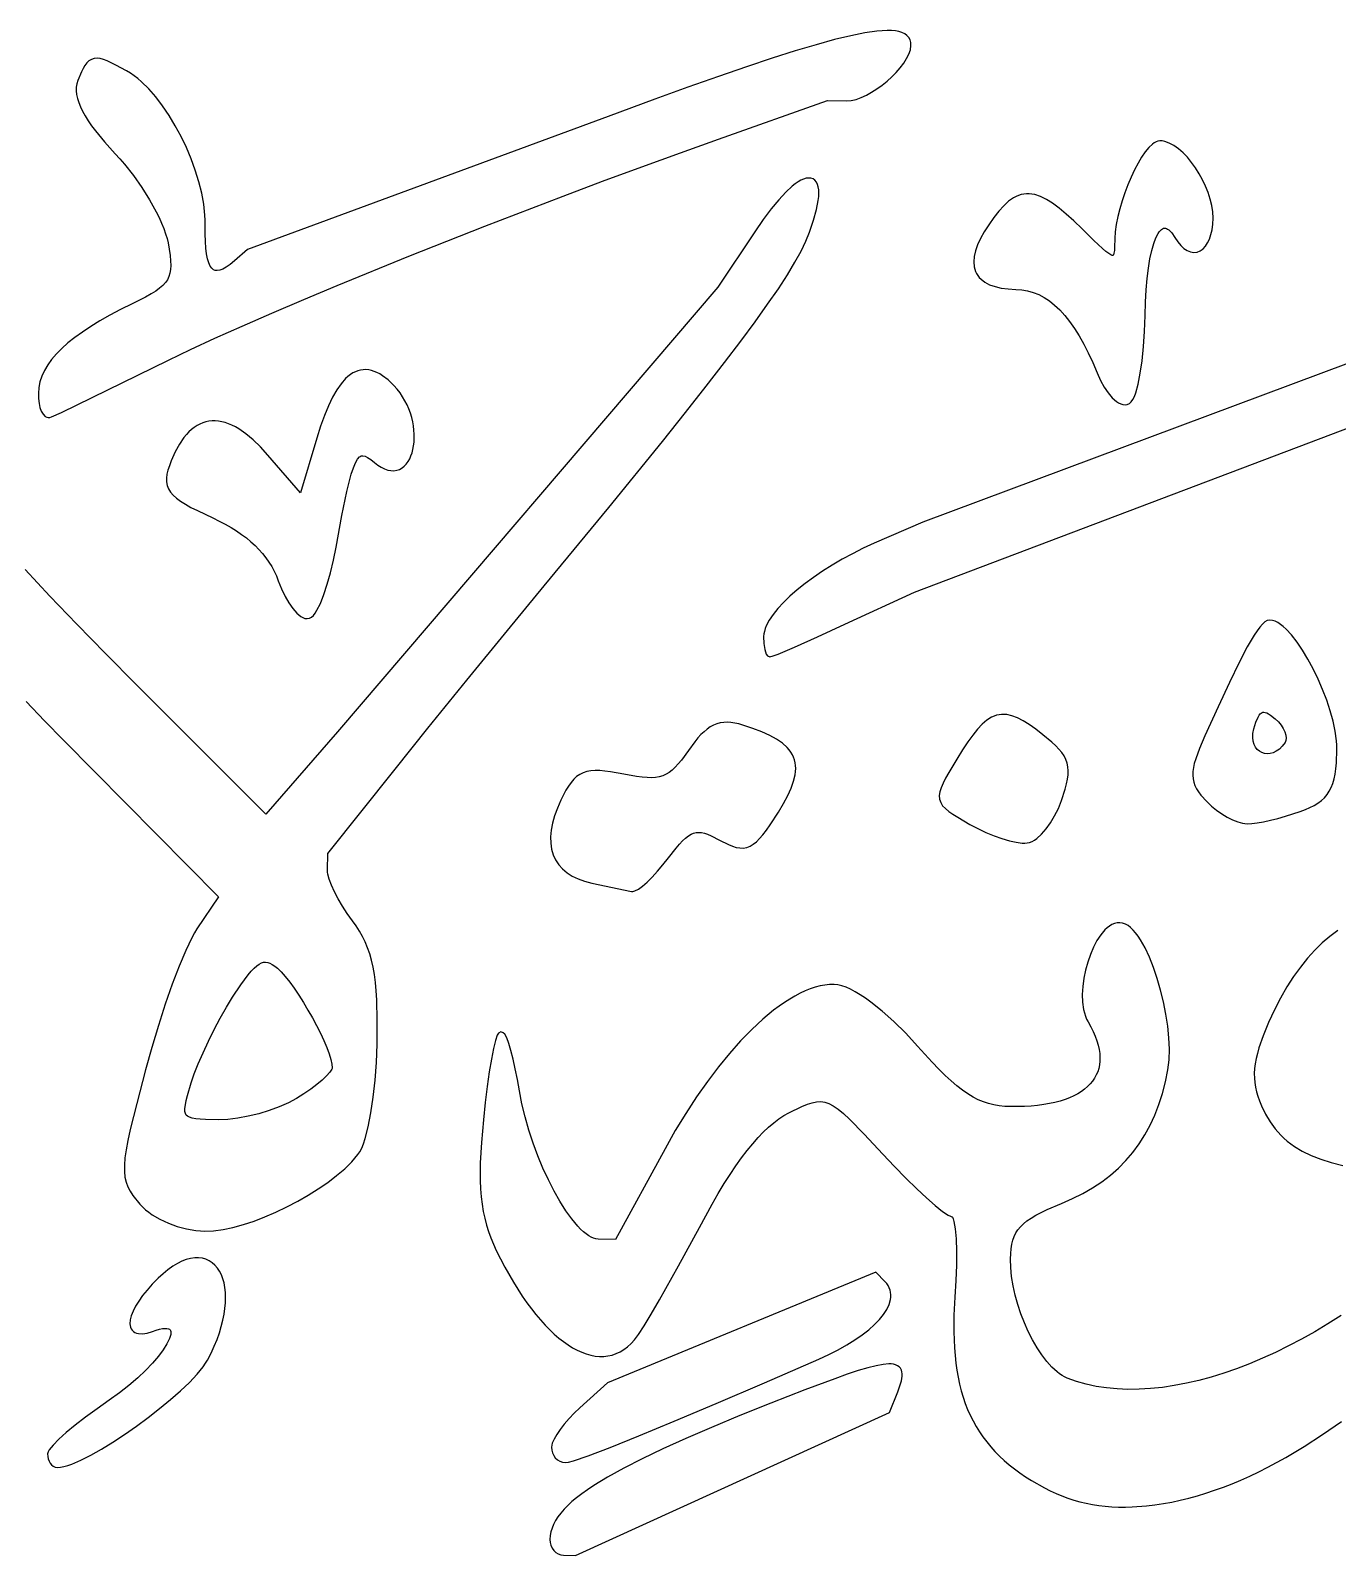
# Model space of a CAD drawing. Extents: x -592 to 638, y 287 to 852.
# Drawn here: x 250.2 to 302.5, y 493.8 to 554.7 of the extents above; entities that cross this region are included whole.
import ezdxf

# ---------------------------------------------------------------- set-up
doc = ezdxf.new("R2010")
doc.units = 0
doc.layers.add('COUCHE_1', color=18, linetype='CONTINUOUS')

msp = doc.modelspace()

# ---------------------------------------------------------------- linework, layer by layer
at = {"layer": 'COUCHE_1'}
for points in [[(285.258, 554.48), (285.168, 554.547), (285.06, 554.599), (284.936, 554.637), (284.796, 554.663), (284.64, 554.677), (284.465, 554.681), (284.273, 554.673), (284.06, 554.655), (283.579, 554.585), (283.015, 554.472), (282.365, 554.316), (281.627, 554.114), (280.798, 553.867), (279.874, 553.575), (278.853, 553.236), (277.733, 552.85), (276.509, 552.416), (275.18, 551.934), (273.314, 551.251), (258.906, 545.931), (258.382, 545.478), (258.21, 545.338), (258.055, 545.23), (257.917, 545.153), (257.796, 545.107), (257.696, 545.09), (257.615, 545.097), (257.545, 545.127), (257.48, 545.183), (257.419, 545.271), (257.363, 545.396), (257.314, 545.557), (257.276, 545.754), (257.247, 545.987), (257.228, 546.254), (257.219, 546.558), (257.22, 546.898), (257.219, 547.1), (257.208, 547.31), (257.159, 547.741), (257.077, 548.186), (256.964, 548.639), (256.823, 549.097), (256.655, 549.555), (256.464, 550.007), (256.252, 550.449), (256.022, 550.877), (255.775, 551.285), (255.514, 551.67), (255.242, 552.025), (254.96, 552.348), (254.671, 552.631), (254.524, 552.757), (254.376, 552.872), (254.227, 552.975), (254.078, 553.064), (253.644, 553.3), (253.301, 553.464), (253.154, 553.519), (253.02, 553.556), (252.896, 553.571), (252.779, 553.563), (252.67, 553.529), (252.573, 553.469), (252.488, 553.387), (252.413, 553.286), (252.342, 553.165), (252.272, 553.025), (252.126, 552.679), (252.086, 552.552), (252.065, 552.416), (252.062, 552.272), (252.079, 552.122), (252.113, 551.965), (252.165, 551.802), (252.234, 551.632), (252.32, 551.455), (252.423, 551.271), (252.543, 551.079), (252.68, 550.879), (252.835, 550.671), (253.194, 550.232), (253.621, 549.76), (253.808, 549.555), (253.992, 549.341), (254.349, 548.884), (254.686, 548.405), (254.991, 547.918), (255.258, 547.437), (255.374, 547.206), (255.476, 546.981), (255.564, 546.766), (255.637, 546.563), (255.694, 546.374), (255.733, 546.2), (255.813, 545.697), (255.835, 545.486), (255.842, 545.297), (255.833, 545.13), (255.809, 544.982), (255.768, 544.849), (255.709, 544.727), (255.629, 544.611), (255.526, 544.499), (255.397, 544.387), (255.24, 544.274), (255.053, 544.157), (254.835, 544.035), (254.299, 543.763), (253.839, 543.533), (253.41, 543.306), (253.013, 543.081), (252.647, 542.859), (252.311, 542.638), (252.006, 542.419), (251.731, 542.2), (251.486, 541.982), (251.269, 541.764), (251.082, 541.544), (250.923, 541.324), (250.792, 541.101), (250.69, 540.876), (250.616, 540.648), (250.57, 540.419), (250.553, 540.187), (250.558, 539.976), (250.579, 539.786), (250.616, 539.617), (250.667, 539.472), (250.736, 539.354), (250.823, 539.269), (250.884, 539.238), (250.947, 539.223), (251.013, 539.226), (251.071, 539.244), (251.479, 539.422), (255.753, 541.518), (256.624, 541.936), (257.609, 542.39), (258.7, 542.877), (259.884, 543.393), (261.153, 543.934), (262.495, 544.496), (265.36, 545.664), (268.398, 546.866), (271.526, 548.068), (273.098, 548.658), (274.662, 549.237), (276.207, 549.799), (277.724, 550.34), (282.086, 551.882), (282.847, 551.869), (283.029, 551.883), (283.225, 551.929), (283.429, 552.001), (283.637, 552.098), (283.848, 552.214), (284.058, 552.349), (284.265, 552.499), (284.464, 552.66), (284.654, 552.831), (284.83, 553.009), (284.989, 553.191), (285.129, 553.374), (285.245, 553.557), (285.335, 553.737), (285.395, 553.913), (285.418, 554.082), (285.41, 554.197), (285.381, 554.303), (285.331, 554.398)], [(295.928, 550.084), (295.742, 550.185), (295.558, 550.249), (295.462, 550.268), (295.365, 550.275), (295.289, 550.267), (295.212, 550.24), (295.139, 550.2), (295.065, 550.146), (294.924, 550.011), (294.781, 549.834), (294.637, 549.622), (294.494, 549.38), (294.354, 549.112), (294.218, 548.823), (294.089, 548.518), (293.969, 548.203), (293.86, 547.883), (293.765, 547.561), (293.686, 547.245), (293.625, 546.938), (293.585, 546.645), (293.568, 546.375), (293.557, 546.02), (293.546, 545.888), (293.529, 545.788), (293.509, 545.724), (293.492, 545.7), (293.487, 545.696), (293.466, 545.697), (293.411, 545.717), (293.324, 545.769), (293.212, 545.854), (293.075, 545.97), (292.723, 546.299), (292.257, 546.756), (291.93, 547.072), (291.626, 547.348), (291.343, 547.585), (291.079, 547.781), (290.829, 547.937), (290.592, 548.053), (290.367, 548.128), (290.253, 548.15), (290.143, 548.161), (290.035, 548.161), (289.928, 548.15), (289.823, 548.128), (289.719, 548.095), (289.618, 548.051), (289.516, 547.996), (289.322, 547.859), (289.128, 547.682), (288.932, 547.467), (288.733, 547.213), (288.526, 546.921), (288.346, 546.638), (288.198, 546.37), (288.082, 546.116), (287.998, 545.875), (287.948, 545.649), (287.931, 545.436), (287.948, 545.24), (287.971, 545.144), (288.003, 545.054), (288.043, 544.969), (288.093, 544.89), (288.151, 544.815), (288.22, 544.744), (288.375, 544.624), (288.563, 544.526), (288.781, 544.449), (289.028, 544.392), (289.304, 544.357), (289.606, 544.341), (289.847, 544.325), (290.078, 544.285), (290.304, 544.221), (290.524, 544.132), (290.74, 544.018), (290.951, 543.878), (291.158, 543.713), (291.362, 543.521), (291.562, 543.302), (291.758, 543.057), (291.95, 542.784), (292.139, 542.485), (292.324, 542.157), (292.505, 541.802), (292.683, 541.419), (292.859, 541.005), (292.995, 540.706), (293.144, 540.437), (293.303, 540.204), (293.466, 540.011), (293.631, 539.866), (293.716, 539.809), (293.801, 539.768), (293.888, 539.741), (293.976, 539.732), (294.063, 539.744), (294.148, 539.78), (294.224, 539.848), (294.288, 539.943), (294.346, 540.061), (294.399, 540.204), (294.497, 540.554), (294.583, 540.988), (294.657, 541.493), (294.715, 542.056), (294.756, 542.661), (294.777, 543.296), (294.793, 543.83), (294.82, 544.324), (294.86, 544.779), (294.911, 545.192), (294.971, 545.563), (295.042, 545.888), (295.12, 546.167), (295.205, 546.396), (295.297, 546.575), (295.342, 546.642), (295.387, 546.697), (295.431, 546.738), (295.472, 546.765), (295.51, 546.782), (295.547, 546.788), (295.584, 546.786), (295.625, 546.775), (295.672, 546.752), (295.723, 546.715), (295.779, 546.663), (295.837, 546.596), (295.965, 546.408), (296.079, 546.236), (296.2, 546.09), (296.326, 545.975), (296.455, 545.889), (296.588, 545.836), (296.722, 545.815), (296.854, 545.83), (296.978, 545.878), (297.09, 545.957), (297.189, 546.063), (297.275, 546.194), (297.347, 546.349), (297.405, 546.526), (297.449, 546.725), (297.477, 546.946), (297.49, 547.19), (297.48, 547.435), (297.442, 547.689), (297.381, 547.947), (297.298, 548.206), (297.195, 548.464), (297.075, 548.716), (296.94, 548.96), (296.792, 549.194), (296.633, 549.413), (296.466, 549.615), (296.291, 549.796), (296.111, 549.954)], [(265.201, 539.894), (265.107, 540.055), (265.002, 540.211), (264.884, 540.361), (264.755, 540.505), (264.527, 540.721), (264.305, 540.891), (264.192, 540.961), (264.082, 541.019), (263.971, 541.066), (263.861, 541.101), (263.752, 541.124), (263.642, 541.135), (263.534, 541.133), (263.427, 541.119), (263.322, 541.092), (263.218, 541.052), (263.117, 541.001), (263.019, 540.938), (262.923, 540.863), (262.828, 540.776), (262.648, 540.572), (262.474, 540.323), (262.306, 540.029), (262.143, 539.69), (261.985, 539.307), (261.831, 538.878), (261.682, 538.404), (261.028, 536.21), (259.721, 537.722), (259.423, 538.048), (259.129, 538.331), (258.842, 538.57), (258.561, 538.764), (258.422, 538.845), (258.284, 538.914), (258.149, 538.972), (258.014, 539.018), (257.881, 539.053), (257.75, 539.076), (257.62, 539.087), (257.492, 539.086), (257.366, 539.073), (257.243, 539.048), (257.122, 539.011), (257.004, 538.962), (256.89, 538.901), (256.779, 538.828), (256.672, 538.744), (256.568, 538.649), (256.467, 538.542), (256.369, 538.424), (256.187, 538.157), (256.017, 537.846), (255.86, 537.492), (255.787, 537.299), (255.729, 537.121), (255.689, 536.955), (255.667, 536.798), (255.669, 536.648), (255.695, 536.504), (255.748, 536.368), (255.829, 536.239), (255.936, 536.116), (256.071, 535.997), (256.233, 535.879), (256.425, 535.759), (256.648, 535.634), (256.904, 535.502), (257.522, 535.209), (257.778, 535.087), (258.02, 534.96), (258.249, 534.83), (258.466, 534.695), (258.671, 534.555), (258.863, 534.411), (259.043, 534.262), (259.211, 534.109), (259.367, 533.951), (259.511, 533.788), (259.643, 533.62), (259.764, 533.447), (259.874, 533.268), (259.972, 533.085), (260.06, 532.896), (260.137, 532.698), (260.265, 532.375), (260.408, 532.078), (260.56, 531.814), (260.718, 531.589), (260.876, 531.409), (260.958, 531.335), (261.038, 531.275), (261.121, 531.23), (261.205, 531.2), (261.292, 531.189), (261.381, 531.203), (261.465, 531.248), (261.541, 531.319), (261.612, 531.41), (261.683, 531.521), (261.821, 531.799), (261.961, 532.149), (262.097, 532.56), (262.226, 533.021), (262.345, 533.522), (262.449, 534.05), (262.678, 535.303), (262.876, 536.266), (262.967, 536.646), (263.055, 536.963), (263.14, 537.219), (263.224, 537.416), (263.305, 537.556), (263.385, 537.646), (263.417, 537.67), (263.451, 537.686), (263.484, 537.694), (263.515, 537.696), (263.603, 537.679), (263.709, 537.63), (263.834, 537.546), (263.979, 537.429), (264.115, 537.321), (264.251, 537.234), (264.383, 537.168), (264.512, 537.123), (264.638, 537.1), (264.759, 537.097), (264.875, 537.114), (264.983, 537.151), (265.083, 537.206), (265.174, 537.277), (265.254, 537.362), (265.326, 537.459), (265.388, 537.568), (265.44, 537.686), (265.484, 537.814), (265.519, 537.949), (265.545, 538.092), (265.563, 538.242), (265.571, 538.397), (265.569, 538.557), (265.559, 538.72), (265.538, 538.887), (265.508, 539.055), (265.468, 539.225), (265.417, 539.394), (265.356, 539.563), (265.284, 539.73)], [(296.912, 524.271), (297.009, 524.144), (297.247, 523.88), (297.43, 523.705), (297.631, 523.543), (297.841, 523.395), (298.056, 523.266), (298.269, 523.157), (298.476, 523.074), (298.672, 523.019), (298.849, 522.998), (299.035, 523.006), (299.256, 523.034), (299.51, 523.078), (299.787, 523.137), (300.081, 523.21), (300.383, 523.294), (300.684, 523.386), (300.976, 523.487), (301.179, 523.564), (301.364, 523.645), (301.532, 523.731), (301.684, 523.823), (301.819, 523.925), (301.94, 524.036), (302.046, 524.159), (302.136, 524.295), (302.213, 524.444), (302.276, 524.607), (302.327, 524.786), (302.367, 524.981), (302.397, 525.194), (302.419, 525.429), (302.44, 525.962), (302.438, 526.133), (302.426, 526.313), (302.373, 526.69), (302.288, 527.09), (302.172, 527.505), (302.031, 527.928), (301.868, 528.353), (301.687, 528.772), (301.49, 529.179), (301.283, 529.566), (301.067, 529.926), (300.847, 530.252), (300.626, 530.538), (300.408, 530.775), (300.299, 530.875), (300.191, 530.96), (300.084, 531.029), (299.976, 531.083), (299.869, 531.117), (299.756, 531.131), (299.657, 531.112), (299.558, 531.055), (299.461, 530.97), (299.359, 530.855), (299.249, 530.708), (299.129, 530.526), (298.856, 530.057), (298.529, 529.432), (298.142, 528.639), (297.689, 527.668), (297.164, 526.507), (296.949, 526.007), (296.796, 525.593), (296.742, 525.409), (296.704, 525.24), (296.683, 525.082), (296.678, 524.933), (296.69, 524.79), (296.72, 524.654), (296.768, 524.523), (296.832, 524.396)], [(271.343, 521.362), (271.495, 521.19), (271.676, 521.038), (271.884, 520.905), (272.119, 520.793), (272.379, 520.7), (272.663, 520.628), (274.247, 520.294), (274.311, 520.293), (274.386, 520.312), (274.529, 520.387), (274.695, 520.508), (274.879, 520.669), (275.079, 520.867), (275.291, 521.097), (275.508, 521.353), (275.725, 521.629), (276.034, 522.023), (276.17, 522.181), (276.296, 522.314), (276.414, 522.424), (276.525, 522.51), (276.63, 522.574), (276.732, 522.618), (276.833, 522.643), (276.936, 522.652), (277.045, 522.643), (277.164, 522.618), (277.295, 522.575), (277.438, 522.516), (277.773, 522.343), (278.123, 522.164), (278.283, 522.099), (278.433, 522.053), (278.578, 522.028), (278.719, 522.026), (278.857, 522.05), (278.99, 522.101), (279.119, 522.178), (279.246, 522.28), (279.373, 522.407), (279.505, 522.56), (279.642, 522.741), (279.789, 522.95), (280.121, 523.459), (280.327, 523.801), (280.497, 524.119), (280.633, 524.416), (280.731, 524.694), (280.792, 524.953), (280.808, 525.079), (280.813, 525.201), (280.808, 525.318), (280.792, 525.433), (280.766, 525.543), (280.728, 525.65), (280.68, 525.753), (280.621, 525.853), (280.551, 525.948), (280.47, 526.04), (280.281, 526.211), (280.049, 526.37), (279.777, 526.521), (279.463, 526.664), (279.106, 526.802), (278.706, 526.937), (278.54, 526.985), (278.381, 527.02), (278.227, 527.042), (278.079, 527.051), (277.936, 527.044), (277.796, 527.022), (277.66, 526.985), (277.528, 526.931), (277.4, 526.862), (277.274, 526.776), (277.15, 526.674), (277.027, 526.556), (276.903, 526.422), (276.778, 526.271), (276.524, 525.92), (276.248, 525.538), (276.122, 525.384), (275.998, 525.251), (275.877, 525.139), (275.755, 525.047), (275.631, 524.974), (275.502, 524.917), (275.364, 524.876), (275.216, 524.849), (275.052, 524.837), (274.872, 524.838), (274.674, 524.854), (274.455, 524.881), (273.942, 524.974), (273.419, 525.07), (273.191, 525.101), (272.984, 525.119), (272.796, 525.123), (272.623, 525.111), (272.464, 525.082), (272.317, 525.035), (272.182, 524.968), (272.058, 524.881), (271.943, 524.774), (271.836, 524.649), (271.734, 524.504), (271.634, 524.338), (271.433, 523.943), (271.293, 523.625), (271.181, 523.319), (271.099, 523.026), (271.046, 522.745), (271.021, 522.478), (271.026, 522.225), (271.06, 521.985), (271.125, 521.761), (271.219, 521.553)], [(286.685, 523.718), (286.793, 523.602), (286.93, 523.49), (287.095, 523.376), (287.29, 523.254), (287.778, 522.973), (288.092, 522.805), (288.417, 522.652), (288.741, 522.518), (289.056, 522.405), (289.354, 522.317), (289.626, 522.256), (289.863, 522.225), (289.97, 522.223), (290.067, 522.23), (290.162, 522.252), (290.257, 522.291), (290.352, 522.345), (290.448, 522.412), (290.635, 522.579), (290.819, 522.79), (290.996, 523.036), (291.161, 523.312), (291.309, 523.611), (291.434, 523.927), (291.582, 524.383), (291.635, 524.585), (291.674, 524.771), (291.696, 524.946), (291.701, 525.111), (291.689, 525.268), (291.657, 525.419), (291.606, 525.563), (291.535, 525.703), (291.444, 525.839), (291.334, 525.974), (291.204, 526.111), (291.054, 526.252), (290.693, 526.554), (290.41, 526.772), (290.149, 526.958), (289.905, 527.11), (289.675, 527.229), (289.456, 527.312), (289.247, 527.358), (289.141, 527.366), (289.039, 527.364), (288.938, 527.352), (288.839, 527.329), (288.741, 527.295), (288.643, 527.25), (288.457, 527.133), (288.271, 526.975), (288.084, 526.778), (287.892, 526.541), (287.692, 526.263), (287.481, 525.943), (287.256, 525.58), (286.932, 525.039), (286.805, 524.814), (286.703, 524.615), (286.625, 524.437), (286.574, 524.274), (286.552, 524.121), (286.562, 523.977), (286.607, 523.842)], [(299.657, 525.789), (299.545, 525.802), (299.439, 525.837), (299.343, 525.891), (299.258, 525.964), (299.186, 526.056), (299.129, 526.167), (299.092, 526.296), (299.075, 526.443), (299.084, 526.607), (299.122, 526.79), (299.206, 527.059), (299.292, 527.26), (299.333, 527.33), (299.374, 527.383), (299.413, 527.42), (299.45, 527.442), (299.486, 527.453), (299.526, 527.455), (299.576, 527.446), (299.636, 527.425), (299.706, 527.389), (299.784, 527.339), (299.971, 527.193), (300.1, 527.068), (300.209, 526.935), (300.296, 526.798), (300.36, 526.663), (300.398, 526.535), (300.411, 526.42), (300.4, 526.318), (300.387, 526.281), (300.368, 526.244), (300.258, 526.096), (300.14, 525.979), (300.019, 525.891), (299.897, 525.832), (299.775, 525.799)], [(260.775, 516.424), (260.959, 516.151), (261.144, 515.86), (261.325, 515.557), (261.5, 515.248), (261.666, 514.938), (261.819, 514.633), (261.956, 514.339), (262.074, 514.062), (262.17, 513.807), (262.241, 513.582), (262.284, 513.393), (262.297, 513.252), (262.292, 513.227), (262.277, 513.19), (262.199, 513.071), (262.069, 512.925), (261.894, 512.758), (261.679, 512.579), (261.432, 512.392), (261.16, 512.204), (260.869, 512.022), (260.545, 511.849), (260.177, 511.688), (259.777, 511.542), (259.358, 511.415), (258.934, 511.311), (258.518, 511.233), (258.123, 511.185), (257.762, 511.17), (257.229, 511.179), (257.016, 511.191), (256.838, 511.209), (256.695, 511.236), (256.586, 511.271), (256.509, 511.313), (256.459, 511.362), (256.427, 511.424), (256.409, 511.509), (256.407, 511.622), (256.424, 511.766), (256.46, 511.94), (256.512, 512.145), (256.661, 512.653), (256.781, 513.008), (256.94, 513.411), (257.13, 513.85), (257.345, 514.309), (257.578, 514.774), (257.822, 515.232), (258.069, 515.667), (258.314, 516.065), (258.647, 516.569), (258.932, 516.956), (259.057, 517.105), (259.173, 517.228), (259.28, 517.323), (259.379, 517.393), (259.469, 517.439), (259.552, 517.463), (259.633, 517.469), (259.714, 517.457), (259.8, 517.428), (259.894, 517.379), (259.995, 517.311), (260.103, 517.224), (260.254, 517.079), (260.419, 516.894), (260.593, 516.674)], [(251.077, 497.39), (251.145, 497.336), (251.225, 497.299), (251.31, 497.286), (251.437, 497.294), (251.573, 497.319), (251.723, 497.361), (251.885, 497.417), (252.243, 497.57), (252.642, 497.772), (253.074, 498.017), (253.529, 498.296), (253.998, 498.605), (254.472, 498.936), (254.941, 499.282), (255.397, 499.636), (255.829, 499.993), (256.228, 500.344), (256.585, 500.684), (256.891, 501.007), (257.135, 501.305), (257.233, 501.445), (257.311, 501.576), (257.455, 501.856), (257.581, 502.13), (257.69, 502.398), (257.784, 502.661), (257.862, 502.917), (257.925, 503.166), (257.974, 503.407), (258.007, 503.639), (258.027, 503.863), (258.033, 504.077), (258.025, 504.28), (258.004, 504.473), (257.97, 504.654), (257.923, 504.824), (257.863, 504.98), (257.79, 505.123), (257.705, 505.252), (257.608, 505.366), (257.498, 505.463), (257.377, 505.541), (257.245, 505.601), (257.104, 505.641), (256.954, 505.66), (256.797, 505.657), (256.633, 505.634), (256.463, 505.588), (256.288, 505.521), (256.107, 505.431), (255.921, 505.319), (255.73, 505.184), (255.535, 505.025), (255.335, 504.842), (255.102, 504.605), (254.895, 504.373), (254.714, 504.148), (254.561, 503.931), (254.434, 503.725), (254.335, 503.53), (254.264, 503.348), (254.222, 503.18), (254.21, 503.025), (254.233, 502.889), (254.262, 502.822), (254.301, 502.764), (254.351, 502.716), (254.41, 502.677), (254.476, 502.649), (254.551, 502.631), (254.71, 502.626), (254.896, 502.655), (255.105, 502.719), (255.261, 502.772), (255.396, 502.808), (255.512, 502.829), (255.609, 502.838), (255.687, 502.835), (255.746, 502.822), (255.786, 502.804), (255.812, 502.782), (255.83, 502.754), (255.841, 502.717), (255.845, 502.665), (255.839, 502.599), (255.82, 502.52), (255.789, 502.433), (255.689, 502.224), (255.541, 501.988), (255.347, 501.729), (255.11, 501.452), (254.834, 501.162), (254.52, 500.864), (254.171, 500.563), (253.791, 500.263), (253.379, 499.969), (252.894, 499.63), (252.44, 499.296), (252.028, 498.977), (251.667, 498.679), (251.367, 498.412), (251.137, 498.181), (250.986, 497.994), (250.938, 497.908), (250.918, 497.829), (250.924, 497.72), (250.944, 497.625), (250.976, 497.537), (251.02, 497.458)], [(271.064, 498.176), (271.056, 498.102), (271.065, 497.981), (271.094, 497.868), (271.143, 497.764), (271.208, 497.673), (271.289, 497.596), (271.383, 497.537), (271.489, 497.498), (271.604, 497.483), (271.738, 497.501), (271.934, 497.553), (272.527, 497.754), (273.399, 498.085), (274.545, 498.544), (275.957, 499.129), (277.632, 499.837), (279.562, 500.666), (281.741, 501.613), (282.14, 501.797), (282.515, 501.987), (282.862, 502.182), (283.182, 502.381), (283.472, 502.582), (283.733, 502.785), (283.962, 502.989), (284.16, 503.193), (284.324, 503.395), (284.454, 503.597), (284.547, 503.796), (284.601, 503.99), (284.614, 504.09), (284.615, 504.186), (284.605, 504.281), (284.584, 504.373), (284.551, 504.462), (284.506, 504.548), (284.45, 504.629), (284.385, 504.705), (284.013, 505.089), (273.295, 500.665), (272.189, 499.667), (271.966, 499.457), (271.758, 499.239), (271.568, 499.021), (271.402, 498.808), (271.263, 498.607), (271.156, 498.421), (271.085, 498.255)], [(271.225, 493.893), (271.318, 493.832), (271.423, 493.791), (271.532, 493.776), (272.012, 493.769), (284.561, 499.484), (284.89, 500.302), (284.979, 500.539), (285.039, 500.75), (285.068, 500.934), (285.069, 501.021), (285.059, 501.101), (285.036, 501.177), (284.998, 501.245), (284.947, 501.304), (284.882, 501.351), (284.808, 501.384), (284.725, 501.407), (284.633, 501.419), (284.531, 501.421), (284.302, 501.402), (284.024, 501.35), (283.696, 501.267), (283.314, 501.153), (282.874, 501.007), (282.373, 500.83), (281.179, 500.38), (279.826, 499.853), (278.586, 499.356), (277.454, 498.887), (276.427, 498.445), (275.502, 498.028), (274.674, 497.634), (273.94, 497.259), (273.297, 496.903), (272.741, 496.563), (272.494, 496.398), (272.268, 496.237), (272.061, 496.078), (271.874, 495.921), (271.706, 495.767), (271.557, 495.614), (271.426, 495.463), (271.312, 495.312), (271.217, 495.162), (271.138, 495.013), (271.077, 494.863), (271.033, 494.714), (271.006, 494.564), (270.995, 494.413), (271.004, 494.291), (271.033, 494.175), (271.081, 494.068), (271.145, 493.973)]]:
    msp.add_lwpolyline(points, close=True, dxfattribs=at)
for points in [[(250.059, 527.873), (250.798, 527.107), (251.56, 526.331), (257.751, 520.075), (256.889, 518.804), (256.788, 518.641), (256.678, 518.439), (256.439, 517.934), (256.178, 517.309), (255.904, 516.586), (255.623, 515.789), (255.346, 514.938), (255.079, 514.059), (254.832, 513.173), (254.479, 511.828), (254.222, 510.78), (254.129, 510.351), (254.059, 509.976), (254.012, 509.648), (253.988, 509.361), (253.987, 509.107), (254.009, 508.881), (254.055, 508.677), (254.123, 508.49), (254.214, 508.315), (254.326, 508.145), (254.606, 507.801), (254.713, 507.689), (254.832, 507.581), (254.963, 507.477), (255.104, 507.378), (255.411, 507.199), (255.746, 507.043), (256.101, 506.915), (256.469, 506.817), (256.839, 506.754), (257.025, 506.736), (257.209, 506.728), (257.555, 506.742), (257.93, 506.792), (258.328, 506.875), (258.743, 506.988), (259.171, 507.128), (259.607, 507.294), (260.046, 507.482), (260.484, 507.69), (260.915, 507.916), (261.334, 508.156), (261.736, 508.409), (262.117, 508.672), (262.47, 508.943), (262.792, 509.219), (263.078, 509.498), (263.322, 509.78), (263.398, 509.896), (263.47, 510.043), (263.539, 510.217), (263.605, 510.418), (263.727, 510.891), (263.836, 511.449), (263.929, 512.075), (264.004, 512.752), (264.057, 513.463), (264.085, 514.191), (264.094, 515.141), (264.072, 515.957), (264.049, 516.322), (264.018, 516.66), (263.976, 516.976), (263.925, 517.269), (263.864, 517.544), (263.791, 517.802), (263.707, 518.046), (263.612, 518.277), (263.503, 518.498), (263.383, 518.711), (263.249, 518.918), (263.103, 519.119), (262.897, 519.406), (262.706, 519.699), (262.534, 519.993), (262.384, 520.277), (262.263, 520.544), (262.172, 520.783), (262.117, 520.986), (262.105, 521.066), (262.102, 521.137), (262.118, 521.811), (264.81, 525.183), (266.119, 526.812), (267.678, 528.735), (269.292, 530.712), (270.765, 532.502), (273.341, 535.632), (275.485, 538.271), (276.406, 539.422), (277.232, 540.469), (277.97, 541.418), (278.622, 542.276), (279.195, 543.049), (279.693, 543.744), (280.12, 544.367), (280.482, 544.923), (280.782, 545.421), (281.027, 545.866), (281.22, 546.264), (281.367, 546.622), (281.531, 547.109), (281.646, 547.532), (281.715, 547.891), (281.732, 548.049), (281.738, 548.191), (281.733, 548.32), (281.716, 548.434), (281.687, 548.535), (281.643, 548.624), (281.583, 548.697), (281.508, 548.751), (281.42, 548.781), (281.326, 548.789), (281.228, 548.776), (281.127, 548.745), (281.022, 548.697), (280.912, 548.634), (280.797, 548.555), (280.675, 548.459), (280.417, 548.223), (280.136, 547.923), (279.833, 547.56), (279.512, 547.133), (279.174, 546.644), (277.706, 544.43), (262.502, 526.671), (259.642, 523.383), (254.475, 528.545), (253.237, 529.791), (252.082, 530.974), (251.009, 532.093), (250.018, 533.15)], [(306.332, 542.678), (285.891, 535.043), (283.955, 534.199), (283.515, 533.998), (283.086, 533.784), (282.671, 533.559), (282.27, 533.325), (281.888, 533.084), (281.526, 532.838), (281.187, 532.588), (280.873, 532.337), (280.585, 532.087), (280.328, 531.839), (280.101, 531.594), (279.909, 531.355), (279.753, 531.123), (279.637, 530.9), (279.593, 530.79), (279.561, 530.682), (279.541, 530.577), (279.533, 530.475), (279.542, 530.191), (279.575, 529.956), (279.602, 529.857), (279.636, 529.775), (279.689, 529.702), (279.779, 529.662), (279.909, 529.699), (280.109, 529.776), (280.763, 530.053), (281.686, 530.462), (282.781, 530.963), (285.565, 532.25), (304.453, 539.402)], [(302.607, 503.354), (302.082, 503.022), (301.556, 502.709), (301.031, 502.414), (300.506, 502.139), (299.983, 501.882), (299.462, 501.645), (298.944, 501.428), (298.43, 501.231), (297.92, 501.054), (297.415, 500.897), (296.917, 500.762), (296.425, 500.647), (295.94, 500.554), (295.464, 500.483), (294.996, 500.434), (294.538, 500.407), (294.09, 500.402), (293.653, 500.42), (293.228, 500.46), (292.815, 500.524), (292.416, 500.612), (292.03, 500.722), (291.659, 500.857), (291.559, 500.902), (291.459, 500.959), (291.358, 501.027), (291.257, 501.105), (291.052, 501.294), (290.85, 501.52), (290.652, 501.779), (290.461, 502.067), (290.279, 502.38), (290.109, 502.714), (289.952, 503.064), (289.811, 503.425), (289.687, 503.795), (289.582, 504.168), (289.499, 504.54), (289.439, 504.908), (289.405, 505.266), (289.398, 505.611), (289.406, 505.825), (289.424, 506.021), (289.453, 506.2), (289.493, 506.364), (289.545, 506.513), (289.612, 506.652), (289.694, 506.781), (289.793, 506.903), (289.912, 507.021), (290.053, 507.135), (290.217, 507.248), (290.405, 507.361), (290.621, 507.474), (290.863, 507.589), (291.441, 507.834), (291.875, 508.022), (292.287, 508.229), (292.677, 508.454), (293.044, 508.699), (293.387, 508.963), (293.708, 509.246), (294.006, 509.548), (294.281, 509.87), (294.534, 510.212), (294.764, 510.574), (294.972, 510.956), (295.158, 511.358), (295.322, 511.78), (295.464, 512.222), (295.584, 512.686), (295.683, 513.17), (295.712, 513.362), (295.732, 513.565), (295.746, 513.991), (295.728, 514.444), (295.682, 514.915), (295.609, 515.396), (295.514, 515.878), (295.397, 516.355), (295.262, 516.817), (295.111, 517.257), (294.947, 517.666), (294.773, 518.038), (294.589, 518.362), (294.494, 518.506), (294.397, 518.635), (294.299, 518.749), (294.198, 518.846), (294.095, 518.927), (293.989, 518.988), (293.878, 519.028), (293.766, 519.043), (293.657, 519.036), (293.553, 519.01), (293.452, 518.967), (293.355, 518.911), (293.262, 518.841), (293.172, 518.758), (293.005, 518.563), (292.851, 518.33), (292.711, 518.066), (292.587, 517.777), (292.481, 517.47), (292.394, 517.15), (292.328, 516.823), (292.285, 516.497), (292.267, 516.176), (292.277, 515.868), (292.316, 515.58), (292.349, 515.442), (292.39, 515.312), (292.44, 515.19), (292.498, 515.08), (292.61, 514.883), (292.705, 514.693), (292.786, 514.508), (292.851, 514.328), (292.903, 514.154), (292.94, 513.985), (292.963, 513.821), (292.973, 513.664), (292.969, 513.512), (292.953, 513.366), (292.923, 513.225), (292.881, 513.091), (292.826, 512.962), (292.758, 512.838), (292.678, 512.72), (292.585, 512.607), (292.479, 512.5), (292.36, 512.399), (292.229, 512.303), (292.085, 512.214), (291.928, 512.131), (291.758, 512.054), (291.576, 511.984), (291.382, 511.922), (291.175, 511.866), (290.956, 511.818), (290.725, 511.778), (290.482, 511.746), (290.228, 511.721), (289.962, 511.705), (289.684, 511.697), (289.396, 511.697), (289.165, 511.707), (288.944, 511.73), (288.73, 511.768), (288.521, 511.82), (288.315, 511.889), (288.11, 511.975), (287.904, 512.081), (287.694, 512.207), (287.48, 512.355), (287.258, 512.526), (287.028, 512.722), (286.787, 512.943), (286.534, 513.191), (286.267, 513.467), (285.683, 514.111), (285.208, 514.626), (284.733, 515.096), (284.267, 515.514), (283.819, 515.871), (283.603, 516.027), (283.395, 516.165), (283.196, 516.284), (283.007, 516.385), (282.827, 516.467), (282.657, 516.527), (282.498, 516.566), (282.352, 516.581), (282.166, 516.576), (281.979, 516.555), (281.787, 516.518), (281.592, 516.466), (281.394, 516.4), (281.193, 516.319), (280.989, 516.224), (280.782, 516.115), (280.573, 515.993), (280.361, 515.857), (280.148, 515.708), (279.932, 515.546), (279.497, 515.187), (279.057, 514.779), (278.614, 514.324), (278.17, 513.826), (277.727, 513.285), (277.287, 512.704), (276.851, 512.084), (276.423, 511.429), (276.003, 510.738), (275.594, 510.016), (273.615, 506.393), (272.916, 506.404), (272.829, 506.414), (272.74, 506.439), (272.645, 506.48), (272.544, 506.538), (272.438, 506.613), (272.329, 506.703), (272.217, 506.809), (272.103, 506.929), (271.868, 507.21), (271.631, 507.541), (271.393, 507.915), (271.16, 508.327), (270.933, 508.771), (270.715, 509.242), (270.51, 509.735), (270.32, 510.244), (270.149, 510.762), (270, 511.286), (269.874, 511.809), (269.776, 512.328), (269.696, 512.784), (269.61, 513.211), (269.522, 513.599), (269.434, 513.938), (269.348, 514.221), (269.265, 514.44), (269.185, 514.591), (269.13, 514.651), (269.034, 514.691), (268.94, 514.635), (268.89, 514.554), (268.816, 514.34), (268.737, 514.017), (268.655, 513.596), (268.571, 513.088), (268.488, 512.506), (268.407, 511.864), (268.333, 511.175), (268.253, 510.263), (268.211, 509.458), (268.205, 509.089), (268.209, 508.741), (268.223, 508.411), (268.247, 508.098), (268.283, 507.799), (268.329, 507.512), (268.387, 507.236), (268.456, 506.969), (268.536, 506.708), (268.629, 506.453), (268.733, 506.2), (268.849, 505.948), (269.187, 505.288), (269.535, 504.68), (269.889, 504.125), (270.07, 503.866), (270.251, 503.622), (270.433, 503.392), (270.616, 503.176), (270.8, 502.974), (270.983, 502.786), (271.167, 502.612), (271.351, 502.454), (271.535, 502.31), (271.718, 502.181), (271.9, 502.067), (272.082, 501.969), (272.263, 501.887), (272.443, 501.82), (272.621, 501.77), (272.797, 501.737), (272.972, 501.721), (273.144, 501.722), (273.313, 501.74), (273.479, 501.777), (273.641, 501.832), (273.798, 501.904), (273.95, 501.995), (274.096, 502.104), (274.237, 502.231), (274.373, 502.377), (274.532, 502.593), (274.757, 502.943), (275.04, 503.409), (275.372, 503.976), (276.136, 505.334), (276.966, 506.871), (277.475, 507.802), (277.72, 508.225), (277.961, 508.622), (278.196, 508.992), (278.427, 509.336), (278.653, 509.655), (278.875, 509.949), (279.094, 510.218), (279.309, 510.462), (279.52, 510.683), (279.729, 510.88), (279.935, 511.055), (280.138, 511.207), (280.34, 511.337), (280.54, 511.447), (281.064, 511.699), (281.281, 511.79), (281.476, 511.854), (281.651, 511.891), (281.815, 511.898), (281.974, 511.876), (282.137, 511.821), (282.313, 511.73), (282.506, 511.597), (282.721, 511.42), (282.962, 511.198), (283.546, 510.603), (284.299, 509.797), (284.767, 509.302), (285.221, 508.838), (285.651, 508.418), (286.043, 508.051), (286.389, 507.746), (286.679, 507.513), (286.902, 507.362), (286.996, 507.316), (287.055, 507.301), (287.065, 507.297), (287.081, 507.277), (287.108, 507.212), (287.137, 507.111), (287.186, 506.813), (287.22, 506.414), (287.237, 505.928), (287.236, 505.369), (287.216, 504.751), (287.177, 504.088), (287.139, 503.374), (287.131, 502.698), (287.156, 502.06), (287.18, 501.753), (287.213, 501.456), (287.254, 501.167), (287.304, 500.887), (287.363, 500.615), (287.43, 500.351), (287.506, 500.095), (287.591, 499.846), (287.685, 499.605), (287.788, 499.371), (287.9, 499.144), (288.022, 498.924), (288.153, 498.71), (288.294, 498.504), (288.445, 498.303), (288.605, 498.109), (288.774, 497.921), (288.954, 497.739), (289.143, 497.563), (289.343, 497.392), (289.552, 497.226), (289.771, 497.065), (290.001, 496.909), (290.241, 496.758), (290.75, 496.469), (290.982, 496.352), (291.215, 496.244), (291.45, 496.147), (291.688, 496.059), (291.929, 495.981), (292.173, 495.913), (292.421, 495.854), (292.672, 495.805), (292.926, 495.766), (293.185, 495.736), (293.448, 495.715), (293.715, 495.704), (293.987, 495.702), (294.265, 495.71), (294.834, 495.752), (295.168, 495.792), (295.504, 495.843), (295.841, 495.904), (296.18, 495.976), (296.521, 496.059), (296.863, 496.153), (297.208, 496.258), (297.554, 496.373), (297.902, 496.499), (298.252, 496.636), (298.604, 496.784), (298.959, 496.942), (299.315, 497.112), (299.674, 497.292), (300.396, 497.685), (301.128, 498.122), (301.869, 498.603), (302.62, 499.127)], [(302.474, 518.726), (302.161, 518.497), (301.854, 518.236), (301.555, 517.945), (301.264, 517.624), (300.981, 517.271), (300.707, 516.889), (300.443, 516.476), (300.189, 516.033), (299.945, 515.56), (299.712, 515.057), (299.491, 514.522), (299.325, 514.046), (299.261, 513.825), (299.211, 513.614), (299.174, 513.412), (299.15, 513.217), (299.14, 513.027), (299.143, 512.841), (299.159, 512.657), (299.188, 512.475), (299.23, 512.294), (299.284, 512.111), (299.35, 511.926), (299.428, 511.735), (299.588, 511.402), (299.768, 511.094), (299.971, 510.811), (300.198, 510.553), (300.323, 510.432), (300.455, 510.317), (300.593, 510.208), (300.741, 510.104), (301.056, 509.914), (301.406, 509.744), (301.791, 509.594), (302.215, 509.462), (302.679, 509.348)]]:
    msp.add_lwpolyline(points, dxfattribs=at)

doc.saveas('drawing.dxf')
